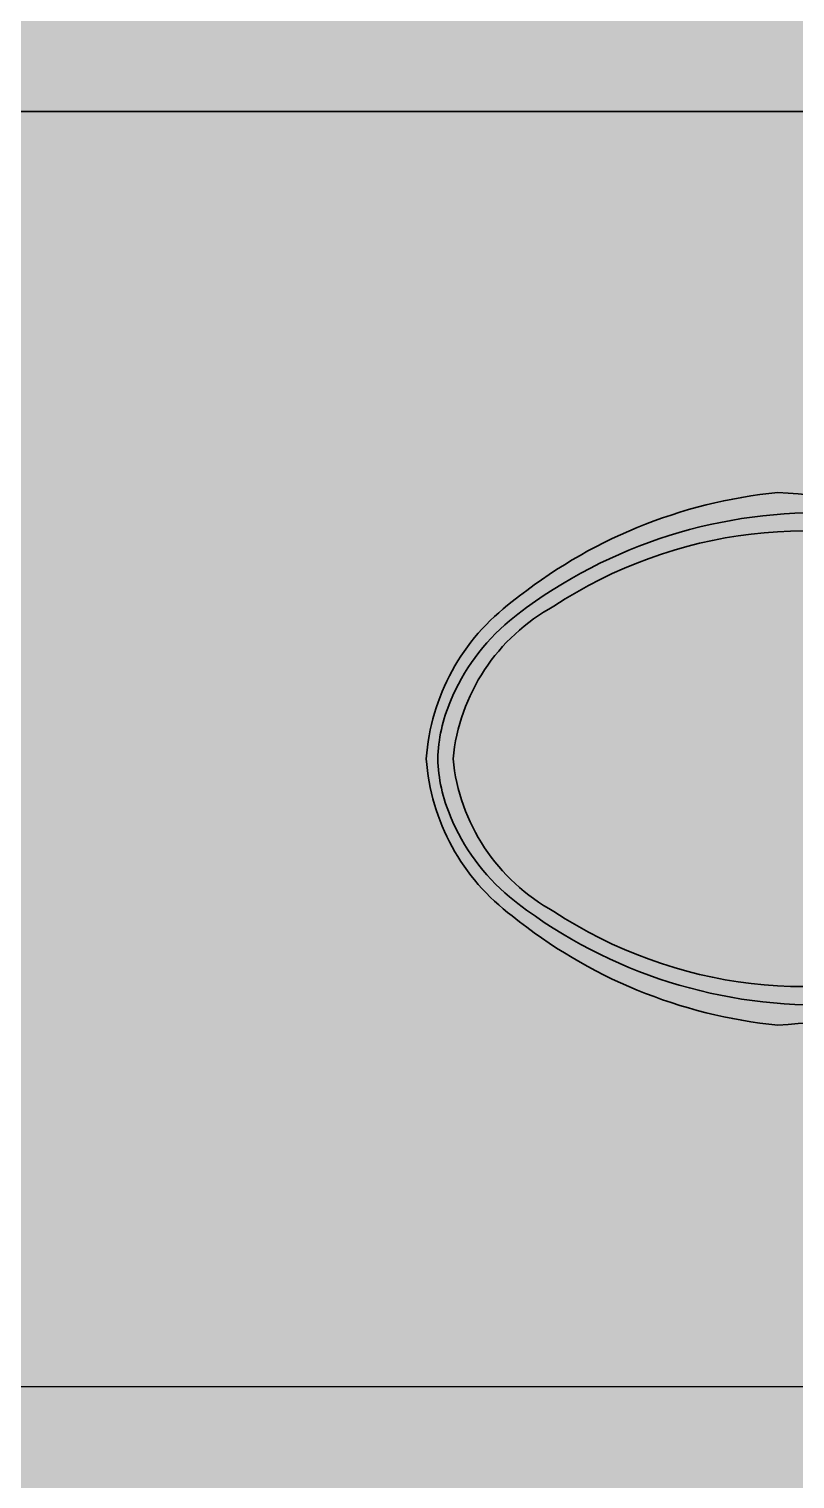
# Model space of a CAD drawing. Header units: metres. Extents: x 587 to 1372, y 780 to 1385.
# Drawn here: x 1346.098 to 1346.639, y 896.286 to 897.309 of the extents above; entities that cross this region are included whole.
import ezdxf

# ---------------------------------------------------------------- set-up
doc = ezdxf.new("R2010")
doc.units = ezdxf.units.M
doc.layers.get('DEFPOINTS').update_dxf_attribs({"lineweight": 5})
doc.layers.add('A-BATHROOMS', color=64, linetype='Continuous', lineweight=30)
doc.layers.add('A-WALLS', color=1, linetype='Continuous', lineweight=25)
doc.layers.add('SP_BUILDINGS_NEW_HATCH', color=9, linetype='Continuous', lineweight=13, true_color=0x808080, transparency=0.5)
doc.styles.get("Standard").update_dxf_attribs({"font": 'arial.ttf'})

# ---------------------------------------------------------------- blocks, each defined once
blk = doc.blocks.new('Kohler Gabrielle 3615pln')
for centre, radius, start, end in [((6.398, -18.545), 12.794, 160.1009, 213.3819), ((-6.398, -18.545), 12.794, 326.6181, 19.8991), ((13.739, -20.641), 21.259, 164.2128, 176.377), ((-13.739, -20.641), 21.259, 3.623, 15.7872), ((6.936, -18.189), 13.843, 178.8692, 218.6317), ((-6.936, -18.189), 13.843, 321.3683, 1.1308), ((6.498, -17.91), 14.044, 185.6709, 219.0284), ((-6.498, -17.91), 14.044, 320.9716, 354.3291), ((0.531, -22.953), 5.488, 208.6433, 264.4456), ((-0.531, -22.953), 5.488, 275.5544, 331.3567), ((0.43, -23.143), 6.039, 216.7115, 265.9191), ((0.643, -23.037), 5.901, 220.0081, 247.483), ((-0.43, -23.143), 6.039, 274.0809, 323.2885), ((-0.643, -23.037), 5.901, 292.517, 319.9919), ((0.161, -24.283), 4.566, 247.0751, 267.9746), ((-0.161, -24.283), 4.566, 272.0254, 292.9249)]:
    blk.add_arc(centre, radius, start, end)
at = {"layer": 'DEFPOINTS'}
for tag, p in [('MODELNUMBER', (-0.003, 0.005)), ('TRADENAME', (-0.003, 0.004)), ('PRODUCT', (-0.003, 0.002)), ('MATERIAL', (-0.003, 0.001))]:
    blk.add_attdef(tag, p, '', height=0.001, dxfattribs=at)

msp = doc.modelspace()

# ---------------------------------------------------------------- hatches: boundary and pattern name
at = {"layer": 'SP_BUILDINGS_NEW_HATCH', "transparency": 33554495}
h = msp.add_hatch(color=256, dxfattribs=at)
h.dxf.hatch_style = 2
h.paths.add_polyline_path([(1343.8919, 898.3009), (1356.2169, 898.3009), (1356.2169, 875.4762), (1343.8919, 875.4762)])

# ---------------------------------------------------------------- linework, layer by layer
at = {"layer": 'A-BATHROOMS'}
msp.add_line((1347.1144, 897.2509), (1345.6144, 897.2509), dxfattribs=at)
at = {"layer": 'A-WALLS'}
msp.add_line((1347.1144, 896.3509), (1345.6144, 896.3509), dxfattribs=at)

# ---------------------------------------------------------------- block references
at = {"layer": 'A-BATHROOMS', "xscale": -0.025146, "yscale": 0.025146, "zscale": 0.025146, "rotation": 270}
msp.add_blockref('Kohler Gabrielle 3615pln', (1347.1122, 896.7941), dxfattribs=at)

doc.saveas('drawing.dxf')
